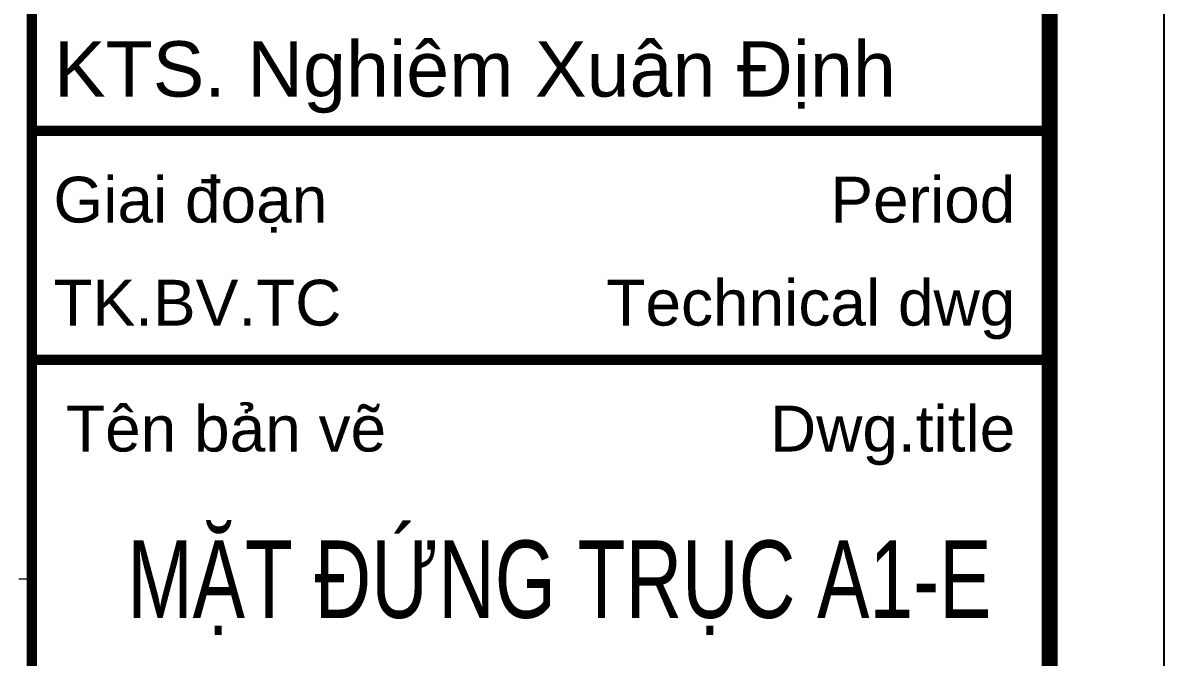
# Model space of a CAD drawing. Header units: millimetres. Extents: x -229618 to 2906, y -178063 to 96806.
# Drawn here: x -126975 to -123107, y -152541 to -150390 of the extents above; entities that cross this region are included whole.
import ezdxf
from ezdxf.enums import TextEntityAlignment as Align

# ---------------------------------------------------------------- set-up
doc = ezdxf.new("R2010")
doc.units = ezdxf.units.MM
doc.header["$LTSCALE"] = 200
doc.header["$MEASUREMENT"] = 0
doc.linetypes.add('DASHED2', pattern=[0.375, 0.25, -0.125])
doc.layers.get('DEFPOINTS').update_dxf_attribs({"linetype": 'CONTINUOUS'})
doc.layers.add('hatch', color=250, linetype='CONTINUOUS', lineweight=5)
doc.layers.add('KHUNGTEN', color=7, linetype='CONTINUOUS')
doc.styles.add('Arial iso', font='vnarial_0.ttf')
doc.styles.add('TEXT1', font='Vhavan_0.ttf', dxfattribs={"height": 200})

# ---------------------------------------------------------------- blocks, each defined once
blk = doc.blocks.new('KhungA3')
at = {"layer": 'DEFPOINTS', "color": 8}
blk.add_lwpolyline([(-3.738, 3.813), (416.305, 3.813), (416.305, 300.813), (-3.738, 300.813)], close=True, dxfattribs=at)
at = {"layer": 'KHUNGTEN', "color": 4}
for points, const_width in [([(7.542, 8.987), (411.131, 8.987), (411.131, 295.639), (7.542, 295.639)], 0.724), ([(365.131, 295.639), (411.131, 295.639), (411.131, 8.987), (365.131, 8.987)], 0.466)]:
    blk.add_lwpolyline(points, close=True, dxfattribs=dict(at, const_width=const_width))
at = {"layer": 'KHUNGTEN', "color": 4, "const_width": 0.466}
for points in [[(365.131, 69.008), (411.131, 69.008)], [(365.131, 58.66), (411.131, 58.66)]]:
    blk.add_lwpolyline(points, dxfattribs=at)
at = {"layer": 'KHUNGTEN', "color": 7, "style": 'Arial iso', "width": 1}
for s, height, p in [('KTS. Nghiªm Xu©n §Þnh', 2.5, (366.139, 70.561)), ('TK.BV.TC', 2.0697, (366.115, 60.212))]:
    blk.add_text(s, height=height, dxfattribs=at).set_placement(p)
at = {"layer": 'KHUNGTEN', "color": 8, "style": 'Arial iso', "width": 1}
for s, p in [('Giai ®o¹n', (366.115, 64.869)), ('Tªn b¶n vÏ', (366.683, 54.521))]:
    blk.add_text(s, height=2.0697, dxfattribs=at).set_placement(p)
for s, p in [('Period', (409.579, 64.869)), ('Dwg.title', (409.579, 54.521))]:
    blk.add_text(s, height=2.0697, dxfattribs=at).set_placement(p, align=Align.RIGHT)
at = {"layer": 'KHUNGTEN', "color": 7, "style": 'Arial iso', "width": 1}
blk.add_text('Technical dwg', height=2.06969, dxfattribs=at).set_placement((409.579, 60.212), align=Align.RIGHT)

msp = doc.modelspace()

# ---------------------------------------------------------------- linework, layer by layer
at = {"layer": 'hatch', "color": 251, "linetype": 'DASHED2', "ltscale": 0.75}
msp.add_line((-153763.9, -152274.9), (-126944.8, -152274.9), dxfattribs=at)

# ---------------------------------------------------------------- block references
at = {"layer": 'KHUNGTEN'}
ref = msp.add_blockref('KhungA3', (-154329.6, -155932.6), dxfattribs=dict(at, xscale=75, yscale=75, zscale=75.00000000000009))
ref.add_attrib('TENBANVE', '   mÆt ®øng trôc a1-e', dxfattribs={"color": 1, "height": 262.5, "style": 'TEXT1', "width": 0.773155}).set_placement((-126842.1, -152407.6), (-123692.1, -152407.6), align=Align.FIT)

doc.saveas('drawing.dxf')
